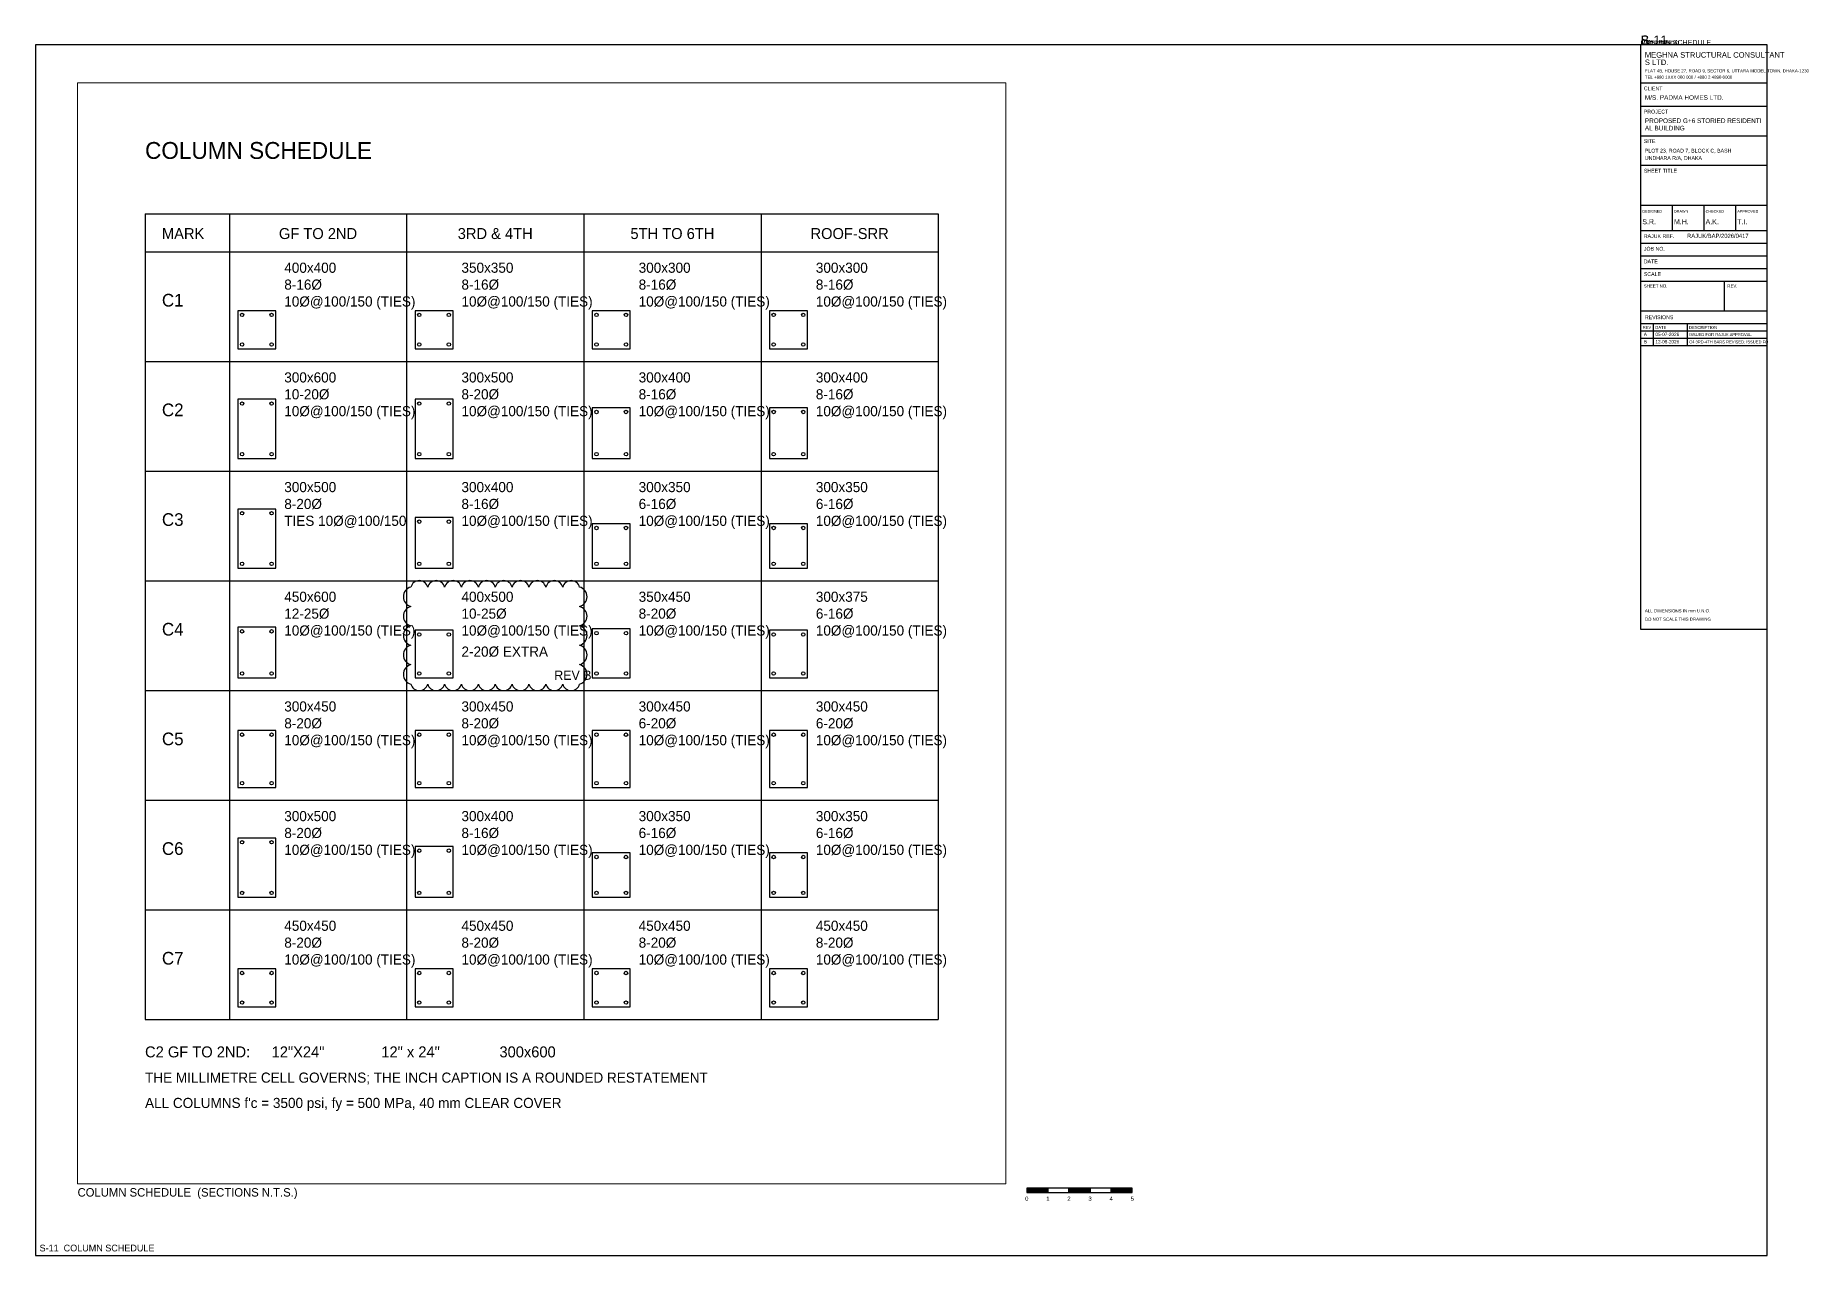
# Paper-space layout 'S-11 COLUMN SCHEDULE' of a CAD drawing. Extents: x 10 to 848, y 10 to 589.
# The model-space entities are those that its viewports show. They can reach past a viewport. Long polylines and large blocks are cut down to what shows.
import ezdxf
from ezdxf.enums import TextEntityAlignment as Align

# ---------------------------------------------------------------- set-up
doc = ezdxf.new("R2010")
doc.units = 0
for name, color, linetype in [('Column', 1, 'Continuous'), ('Revision', 1, 'Continuous'), ('Rod-1', 6, 'Continuous'), ('Sheet', 7, 'Continuous'), ('Text-1', 7, 'Continuous'), ('Text-2', 7, 'Continuous'), ('TITLE', 7, 'Continuous')]:
    doc.layers.add(name, color=color, linetype=linetype)

# ---------------------------------------------------------------- blocks, each defined once
blk = doc.blocks.new('TITLE_BLOCK')
at = {"layer": 'TITLE'}
for p, q in [((0, -18), (60, -18)), ((0, -29), (60, -29)), ((0, -43), (60, -43)), ((0, -57), (60, -57)), ((0, -76), (60, -76)), ((0, -76), (0, -88)), ((15, -76), (15, -88)), ((30, -76), (30, -88)), ((45, -76), (45, -88)), ((0, -88), (60, -88)), ((0, -94), (60, -94)), ((0, -100), (60, -100)), ((0, -106), (60, -106)), ((0, -112), (60, -112)), ((39.6, -112), (39.6, -126)), ((0, -126), (60, -126)), ((0, -132), (60, -132)), ((0, -132), (60, -132)), ((6, -132), (6, -142.5)), ((22, -132), (22, -142.5)), ((0, -135.5), (60, -135.5)), ((0, -139), (60, -139)), ((0, -142.5), (60, -142.5))]:
    blk.add_line(p, q, dxfattribs=at)
blk.add_lwpolyline([(0, -277), (60, -277), (60, 0), (0, 0)], close=True, dxfattribs=at)
at = {"layer": 'Text-1'}
for tag, height in [('JOBNO', 2), ('SCALE', 2), ('SHEETTITLE', 2.4), ('SHEETTITLE2', 2.4), ('DATE', 2), ('SHEETNO', 4.5), ('REV', 4.5)]:
    blk.add_attdef(tag, (0, 0), '', height=height, dxfattribs=at)
at = {"layer": 'TITLE'}
for s, height, p in [('S LTD.', 2.6, (2, -9.5)), ('MEGHNA STRUCTURAL CONSULTANT', 2.6, (2, -6)), ('TEL +880 1XXX 000 000 / +880 2 4890 0000', 1.5, (2, -16)), ('FLAT 4B, HOUSE 27, ROAD 9, SECTOR 6, UTTARA MODEL TOWN, DHAKA-1230', 1.5, (2, -13)), ('CLIENT', 1.8, (1.5, -21.5)), ('M/S. PADMA HOMES LTD.', 2.2, (2, -26)), ('PROJECT', 1.8, (1.5, -32.5)), ('AL BUILDING', 2.2, (2, -40.5)), ('PROPOSED G+6 STORIED RESIDENTI', 2.2, (2, -37)), ('SITE', 1.8, (1.5, -46.5)), ('PLOT 23, ROAD 7, BLOCK C, BASH', 1.8, (2, -51)), ('SHEET TITLE', 1.8, (1.5, -60.5)), ('UNDHARA R/A, DHAKA', 1.8, (2, -54.5)), ('DESIGNED', 1.3, (0.8, -79.5)), ('S.R.', 2.4, (0.8, -85)), ('DRAWN', 1.3, (15.8, -79.5)), ('M.H.', 2.4, (15.8, -85)), ('A.K.', 2.4, (30.8, -85)), ('CHECKED', 1.3, (30.8, -79.5)), ('APPROVED', 1.3, (45.8, -79.5)), ('T.I.', 2.4, (45.8, -85)), ('RAJUK REF.', 1.8, (1.5, -91.5)), ('RAJUK/BAP/2026/0417', 2, (22, -91.5)), ('JOB NO.', 1.8, (1.5, -97.5)), ('SCALE', 1.8, (1.5, -109.5)), ('DATE', 1.8, (1.5, -103.5)), ('SHEET NO.', 1.5, (1.5, -115)), ('REV.', 1.5, (41.1, -115)), ('REV', 1.4, (1, -134.6)), ('REVISIONS', 1.8, (2, -130)), ('DATE', 1.4, (7, -134.6)), ('DESCRIPTION', 1.4, (23, -134.6)), ('ALL DIMENSIONS IN mm U.N.O.', 1.5, (2, -269)), ('DO NOT SCALE THIS DRAWING', 1.5, (2, -273))]:
    blk.add_text(s, height=height, dxfattribs=at).set_placement(p)
blk = doc.blocks.new('SCALE_BAR')
at = {"layer": 'Sheet'}
h = blk.add_hatch(color=7, dxfattribs=at)
h.dxf.hatch_style = 1
h.paths.add_polyline_path([(0, 0), (10, 0), (10, 2), (0, 2)])
h = blk.add_hatch(color=7, dxfattribs=at)
h.dxf.hatch_style = 1
h.paths.add_polyline_path([(20, 0), (30, 0), (30, 2), (20, 2)])
h = blk.add_hatch(color=7, dxfattribs=at)
h.dxf.hatch_style = 1
h.paths.add_polyline_path([(40, 0), (50, 0), (50, 2), (40, 2)])
for points in [[(0, 0), (10, 0), (10, 2), (0, 2)], [(10, 0), (20, 0), (20, 2), (10, 2)], [(20, 0), (30, 0), (30, 2), (20, 2)], [(30, 0), (40, 0), (40, 2), (30, 2)], [(40, 0), (50, 0), (50, 2), (40, 2)]]:
    blk.add_lwpolyline(points, close=True, dxfattribs=at)
for s, p in [('0', (0, -4)), ('1', (10, -4)), ('2', (20, -4)), ('3', (30, -4)), ('4', (40, -4)), ('5', (50, -4))]:
    blk.add_text(s, height=2, dxfattribs=at).set_placement(p, align=Align.CENTER)
at = {"layer": 'Text-1'}
blk.add_attdef('UNIT', (0, 0), '', height=2, dxfattribs=at)

msp = doc.modelspace()

# ---------------------------------------------------------------- linework, layer by layer
for p, q in [((1400000, -399100), (1418800, -399100)), ((1400000, -399100), (1400000, -400000)), ((1402000, -399100), (1402000, -418200)), ((1406200, -399100), (1406200, -418200)), ((1410400, -399100), (1410400, -418200)), ((1414600, -399100), (1414600, -418200)), ((1418800, -399100), (1418800, -418200)), ((1400000, -400000), (1418800, -400000)), ((1400000, -400000), (1400000, -418200)), ((1400000, -402600), (1418800, -402600)), ((1400000, -405200), (1418800, -405200)), ((1400000, -407800), (1418800, -407800)), ((1400000, -410400), (1418800, -410400)), ((1400000, -413000), (1418800, -413000)), ((1400000, -415600), (1418800, -415600)), ((1400000, -418200), (1418800, -418200))]:
    msp.add_line(p, q)
at = {"layer": 'Column'}
for points in [[(1402200, -402300), (1403100, -402300), (1403100, -401400), (1402200, -401400)], [(1406400, -402300), (1407300, -402300), (1407300, -401400), (1406400, -401400)], [(1410600, -402300), (1411500, -402300), (1411500, -401400), (1410600, -401400)], [(1414800, -402300), (1415700, -402300), (1415700, -401400), (1414800, -401400)], [(1402200, -404900), (1403100, -404900), (1403100, -403500), (1402200, -403500)], [(1406400, -404900), (1407300, -404900), (1407300, -403500), (1406400, -403500)], [(1410600, -404900), (1411500, -404900), (1411500, -403700), (1410600, -403700)], [(1414800, -404900), (1415700, -404900), (1415700, -403700), (1414800, -403700)], [(1402200, -407500), (1403100, -407500), (1403100, -406100), (1402200, -406100)], [(1406400, -407500), (1407300, -407500), (1407300, -406300), (1406400, -406300)], [(1410600, -407500), (1411500, -407500), (1411500, -406450), (1410600, -406450)], [(1414800, -407500), (1415700, -407500), (1415700, -406450), (1414800, -406450)], [(1402200, -410100), (1403100, -410100), (1403100, -408900), (1402200, -408900)], [(1406400, -410100), (1407300, -410100), (1407300, -408975), (1406400, -408975)], [(1410600, -410100), (1411500, -410100), (1411500, -408942.9), (1410600, -408942.9)], [(1414800, -410100), (1415700, -410100), (1415700, -408975), (1414800, -408975)], [(1402200, -412700), (1403100, -412700), (1403100, -411350), (1402200, -411350)], [(1406400, -412700), (1407300, -412700), (1407300, -411350), (1406400, -411350)], [(1410600, -412700), (1411500, -412700), (1411500, -411350), (1410600, -411350)], [(1414800, -412700), (1415700, -412700), (1415700, -411350), (1414800, -411350)], [(1402200, -415300), (1403100, -415300), (1403100, -413900), (1402200, -413900)], [(1406400, -415300), (1407300, -415300), (1407300, -414100), (1406400, -414100)], [(1410600, -415300), (1411500, -415300), (1411500, -414250), (1410600, -414250)], [(1414800, -415300), (1415700, -415300), (1415700, -414250), (1414800, -414250)], [(1402200, -417900), (1403100, -417900), (1403100, -417000), (1402200, -417000)], [(1406400, -417900), (1407300, -417900), (1407300, -417000), (1406400, -417000)], [(1410600, -417900), (1411500, -417900), (1411500, -417000), (1410600, -417000)], [(1414800, -417900), (1415700, -417900), (1415700, -417000), (1414800, -417000)]]:
    msp.add_lwpolyline(points, close=True, dxfattribs=at)
at = {"layer": 'Revision'}
msp.add_lwpolyline([(1406300, -410250, 0.767327), (1406700, -410250, 0.767327), (1407100, -410250, 0.767327), (1407500, -410250, 0.767327), (1407900, -410250, 0.767327), (1408300, -410250, 0.767327), (1408700, -410250, 0.767327), (1409100, -410250, 0.767327), (1409500, -410250, 0.767327), (1409900, -410250, 0.767327), (1410300, -410250, 0.767327), (1410300, -409790, 0.767327), (1410300, -409330, 0.767327), (1410300, -408870, 0.767327), (1410300, -408410, 0.767327), (1410300, -407950, 0.767327), (1409900, -407950, 0.767327), (1409500, -407950, 0.767327), (1409100, -407950, 0.767327), (1408700, -407950, 0.767327), (1408300, -407950, 0.767327), (1407900, -407950, 0.767327), (1407500, -407950, 0.767327), (1407100, -407950, 0.767327), (1406700, -407950, 0.767327), (1406300, -407950, 0.767327), (1406300, -408410, 0.767327), (1406300, -408870, 0.767327), (1406300, -409330, 0.767327), (1406300, -409790, 0.767327)], format="xyb", close=True, dxfattribs=at)
at = {"layer": 'Rod-1'}
for centre in [(1402300, -401500), (1403000, -401500), (1406500, -401500), (1407200, -401500), (1410700, -401500), (1411400, -401500), (1414900, -401500), (1415600, -401500), (1402300, -402200), (1403000, -402200), (1406500, -402200), (1407200, -402200), (1410700, -402200), (1411400, -402200), (1414900, -402200), (1415600, -402200), (1402300, -403600), (1403000, -403600), (1406500, -403600), (1407200, -403600), (1410700, -403800), (1411400, -403800), (1414900, -403800), (1415600, -403800), (1402300, -404800), (1403000, -404800), (1406500, -404800), (1407200, -404800), (1410700, -404800), (1411400, -404800), (1414900, -404800), (1415600, -404800), (1402300, -406200), (1403000, -406200), (1406500, -406400), (1407200, -406400), (1410700, -406550), (1411400, -406550), (1414900, -406550), (1415600, -406550), (1402300, -407400), (1403000, -407400), (1406500, -407400), (1407200, -407400), (1410700, -407400), (1411400, -407400), (1414900, -407400), (1415600, -407400), (1402300, -409000), (1403000, -409000), (1406500, -409075), (1407200, -409075), (1410700, -409042.9), (1411400, -409042.9), (1414900, -409075), (1415600, -409075), (1402300, -410000), (1403000, -410000), (1406500, -410000), (1407200, -410000), (1410700, -410000), (1411400, -410000), (1414900, -410000), (1415600, -410000), (1402300, -411450), (1403000, -411450), (1406500, -411450), (1407200, -411450), (1410700, -411450), (1411400, -411450), (1414900, -411450), (1415600, -411450), (1402300, -412600), (1403000, -412600), (1406500, -412600), (1407200, -412600), (1410700, -412600), (1411400, -412600), (1414900, -412600), (1415600, -412600), (1402300, -414000), (1403000, -414000), (1406500, -414200), (1407200, -414200), (1410700, -414350), (1411400, -414350), (1414900, -414350), (1415600, -414350), (1402300, -415200), (1403000, -415200), (1406500, -415200), (1407200, -415200), (1410700, -415200), (1411400, -415200), (1414900, -415200), (1415600, -415200), (1402300, -417100), (1403000, -417100), (1406500, -417100), (1407200, -417100), (1410700, -417100), (1411400, -417100), (1414900, -417100), (1415600, -417100), (1402300, -417800), (1403000, -417800), (1406500, -417800), (1407200, -417800), (1410700, -417800), (1411400, -417800), (1414900, -417800), (1415600, -417800)]:
    msp.add_circle(centre, 40, dxfattribs=at)

# ---------------------------------------------------------------- texts
at = {"layer": 'Revision'}
msp.add_text('REV B', height=220, dxfattribs=at).set_placement((1409700, -410150))
at = {"layer": 'Sheet'}
msp.add_text('COLUMN SCHEDULE', height=400, dxfattribs=at).set_placement((1400000, -397800))
at = {"layer": 'Text-1'}
for s, height, p in [('MARK', 260, (1400400, -399700)), ('400x400', 240, (1403300, -400500)), ('350x350', 240, (1407500, -400500)), ('300x300', 240, (1411700, -400500)), ('300x300', 240, (1415900, -400500)), ('8-16%%C', 240, (1403300, -400900)), ('8-16%%C', 240, (1407500, -400900)), ('8-16%%C', 240, (1411700, -400900)), ('8-16%%C', 240, (1415900, -400900)), ('C1', 300, (1400400, -401300)), ('10%%C@100/150 (TIES)', 240, (1403300, -401300)), ('10%%C@100/150 (TIES)', 240, (1407500, -401300)), ('10%%C@100/150 (TIES)', 240, (1411700, -401300)), ('10%%C@100/150 (TIES)', 240, (1415900, -401300)), ('300x600', 240, (1403300, -403100)), ('300x500', 240, (1407500, -403100)), ('300x400', 240, (1411700, -403100)), ('300x400', 240, (1415900, -403100)), ('C2', 300, (1400400, -403900)), ('10-20%%C', 240, (1403300, -403500)), ('8-20%%C', 240, (1407500, -403500)), ('8-16%%C', 240, (1411700, -403500)), ('8-16%%C', 240, (1415900, -403500)), ('10%%C@100/150 (TIES)', 240, (1403300, -403900)), ('10%%C@100/150 (TIES)', 240, (1407500, -403900)), ('10%%C@100/150 (TIES)', 240, (1411700, -403900)), ('10%%C@100/150 (TIES)', 240, (1415900, -403900)), ('300x500', 240, (1403300, -405700)), ('300x400', 240, (1407500, -405700)), ('300x350', 240, (1411700, -405700)), ('300x350', 240, (1415900, -405700)), ('8-20%%C', 240, (1403300, -406100)), ('8-16%%C', 240, (1407500, -406100)), ('6-16%%C', 240, (1411700, -406100)), ('6-16%%C', 240, (1415900, -406100)), ('C3', 300, (1400400, -406500)), ('TIES 10%%C@100/150', 240, (1403300, -406500)), ('10%%C@100/150 (TIES)', 240, (1407500, -406500)), ('10%%C@100/150 (TIES)', 240, (1411700, -406500)), ('10%%C@100/150 (TIES)', 240, (1415900, -406500)), ('450x600', 240, (1403300, -408300)), ('400x500', 240, (1407500, -408300)), ('350x450', 240, (1411700, -408300)), ('300x375', 240, (1415900, -408300)), ('12-25%%C', 240, (1403300, -408700)), ('10-25%%C', 240, (1407500, -408700)), ('8-20%%C', 240, (1411700, -408700)), ('6-16%%C', 240, (1415900, -408700)), ('C4', 300, (1400400, -409100)), ('10%%C@100/150 (TIES)', 240, (1403300, -409100)), ('10%%C@100/150 (TIES)', 240, (1407500, -409100)), ('10%%C@100/150 (TIES)', 240, (1411700, -409100)), ('10%%C@100/150 (TIES)', 240, (1415900, -409100)), ('300x450', 240, (1403300, -410900)), ('300x450', 240, (1407500, -410900)), ('300x450', 240, (1411700, -410900)), ('300x450', 240, (1415900, -410900)), ('8-20%%C', 240, (1403300, -411300)), ('8-20%%C', 240, (1407500, -411300)), ('6-20%%C', 240, (1411700, -411300)), ('6-20%%C', 240, (1415900, -411300)), ('C5', 300, (1400400, -411700)), ('10%%C@100/150 (TIES)', 240, (1403300, -411700)), ('10%%C@100/150 (TIES)', 240, (1407500, -411700)), ('10%%C@100/150 (TIES)', 240, (1411700, -411700)), ('10%%C@100/150 (TIES)', 240, (1415900, -411700)), ('300x500', 240, (1403300, -413500)), ('300x400', 240, (1407500, -413500)), ('300x350', 240, (1411700, -413500)), ('300x350', 240, (1415900, -413500)), ('8-20%%C', 240, (1403300, -413900)), ('8-16%%C', 240, (1407500, -413900)), ('6-16%%C', 240, (1411700, -413900)), ('6-16%%C', 240, (1415900, -413900)), ('C6', 300, (1400400, -414300)), ('10%%C@100/150 (TIES)', 240, (1403300, -414300)), ('10%%C@100/150 (TIES)', 240, (1407500, -414300)), ('10%%C@100/150 (TIES)', 240, (1411700, -414300)), ('10%%C@100/150 (TIES)', 240, (1415900, -414300)), ('450x450', 240, (1403300, -416100)), ('450x450', 240, (1407500, -416100)), ('450x450', 240, (1411700, -416100)), ('450x450', 240, (1415900, -416100)), ('C7', 300, (1400400, -416900)), ('8-20%%C', 240, (1403300, -416500)), ('8-20%%C', 240, (1407500, -416500)), ('8-20%%C', 240, (1411700, -416500)), ('8-20%%C', 240, (1415900, -416500)), ('10%%C@100/100 (TIES)', 240, (1403300, -416900)), ('10%%C@100/100 (TIES)', 240, (1407500, -416900)), ('10%%C@100/100 (TIES)', 240, (1411700, -416900)), ('10%%C@100/100 (TIES)', 240, (1415900, -416900)), ('C2 GF TO 2ND:', 260, (1400000, -419100)), ('12"X24"', 260, (1403000, -419100)), ('12" x 24"', 260, (1405600, -419100)), ('300x600', 260, (1408400, -419100)), ('THE MILLIMETRE CELL GOVERNS; THE INCH CAPTION IS A ROUNDED RESTATEMENT', 240, (1400000, -419700)), ("ALL COLUMNS f'c = 3500 psi, fy = 500 MPa, 40 mm CLEAR COVER", 240, (1400000, -420300))]:
    msp.add_text(s, height=height, dxfattribs=at).set_placement(p)
for s, p in [('GF TO 2ND', (1404100, -399700)), ('3RD & 4TH', (1408300, -399700)), ('5TH TO 6TH', (1412500, -399700)), ('ROOF-SRR', (1416700, -399700))]:
    msp.add_text(s, height=260, dxfattribs=at).set_placement(p, align=Align.CENTER)
at = {"layer": 'Text-2'}
msp.add_text('2-20%%C EXTRA', height=240, dxfattribs=at).set_placement((1407500, -409600))

psp = doc.layouts.new('S-11 COLUMN SCHEDULE')

# ---------------------------------------------------------------- linework, layer by layer
at = {"layer": 'Sheet'}
psp.add_lwpolyline([(10, 10), (831, 10), (831, 584), (10, 584)], close=True, dxfattribs=at)

# ---------------------------------------------------------------- block references
psp.add_blockref('SCALE_BAR', (480, 40), dxfattribs=at).add_auto_attribs({'UNIT': 'm'})
at = {"layer": 'TITLE'}
psp.add_blockref('TITLE_BLOCK', (771, 584), dxfattribs=at).add_auto_attribs({'SHEETTITLE': 'COLUMN SCHEDULE', 'JOBNO': 'MSC-2026-041', 'DATE': '12-08-2026', 'SCALE': 'N.T.S.', 'SHEETNO': 'S-11', 'REV': 'B'})

# ---------------------------------------------------------------- texts
at = {"layer": 'Sheet'}
for s, height, p in [('COLUMN SCHEDULE  (SECTIONS N.T.S.)', 4, (30, 38)), ('S-11  COLUMN SCHEDULE', 3.2, (12, 12))]:
    psp.add_text(s, height=height, dxfattribs=at).set_placement(p)
at = {"layer": 'TITLE'}
for s, height, p in [('A', 1.6, (772.5, 446)), ('05-07-2026', 1.6, (778, 446)), ('ISSUED FOR RAJUK APPROVAL', 1.4, (794, 446)), ('B', 1.6, (772.5, 442.5)), ('12-08-2026', 1.6, (778, 442.5)), ('C4 3RD-4TH BARS REVISED; ISSUED FO', 1.4, (794, 442.5))]:
    psp.add_text(s, height=height, dxfattribs=at).set_placement(p)

# ---------------------------------------------------------------- viewports
at = {"layer": 'VIEWPORTS'}
psp.add_viewport(center=(250, 305), size=(440, 522), view_center_point=(1409400, -409050), view_height=26100, dxfattribs=at)

doc.saveas('drawing.dxf')
